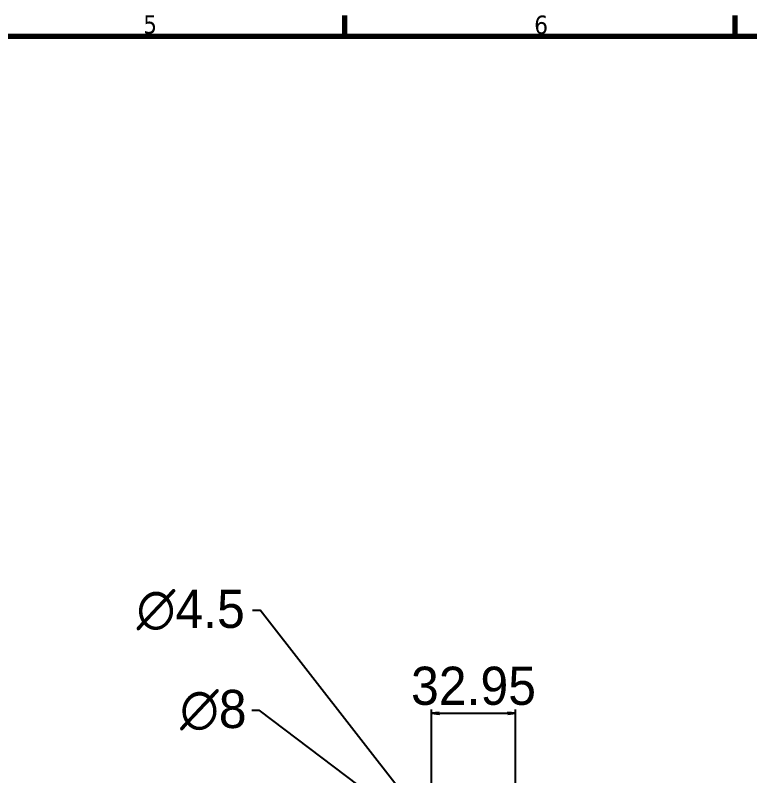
# Model space of a CAD drawing. Header units: millimetres. Extents: x 3412 to 5643, y 891 to 1933.
# Drawn here: x 4049.6 to 4338.2, y 1622.1 to 1921 of the extents above; entities that cross this region are included whole.
import ezdxf

# ---------------------------------------------------------------- set-up
doc = ezdxf.new("R2010")
doc.units = ezdxf.units.MM
doc.header["$LTSCALE"] = 1.8
doc.layers.add('경계(ISO)', color=7, linetype='Continuous', lineweight=70)
doc.layers.add('치수(ISO)', color=7, linetype='Continuous', lineweight=25)
doc.styles.add('레이블 문자 (JIS)', font='')
doc.styles.add('주 텍스트 (ISO)', font='')
doc.styles.get('레이블 문자 (JIS)').set_extended_font_data('Gulim')
doc.styles.get('주 텍스트 (ISO)').set_extended_font_data('Tahoma')
doc.dimstyles.new('복사 대상기본값 (JIS)', dxfattribs={"dimscale": 1.5, "dimtxt": 3, "dimasz": 2, "dimexe": 1, "dimexo": 0.5, "dimgap": 0.8, "dimtad": 1, "dimdsep": 46, "dimtxsty": '레이블 문자 (JIS)', "dimblk": 'Filled-1', "dimcen": 0.09, "dimdle": 10, "dimclrd": 256, "dimclre": 256, "dimclrt": 256, "dimazin": 2, "dimtfac": 0.666667, "dimtmove": 0, "dimatfit": 3, "dimldrblk": 'OPEN', "dimfxl": 1, "dimtolj": 1, "dimtzin": 0, "dimlwd": -1, "dimlwe": -1, "dimarcsym": 0})

# ---------------------------------------------------------------- blocks, each defined once
blk = doc.blocks.new('경계 Default Border')
at = {"layer": '경계(ISO)'}
for p, q in [((371.25, 410), (371.25, 413.9)), ((445.5, 410), (445.5, 413.9))]:
    blk.add_line(p, q, dxfattribs=at)
at = {"layer": '경계(ISO)', "flags": 128}
blk.add_lwpolyline([(10, 10), (10, 410), (584, 410), (584, 10), (10, 10)], dxfattribs=at)
at = {"layer": '경계(ISO)', "char_height": 3.5, "attachment_point": 7, "style": '주 텍스트 (ISO)'}
for s, insert in [('5', (332.9, 410.4)), ('6', (407.29, 410.33))]:
    blk.add_mtext(s, dxfattribs=dict(at, insert=insert))
blk = doc.blocks.new('Filled-1')
at = {"color": 0}
for p, q in [((0, 0), (-1, 0.1)), ((-1, 0.1), (-1, -0.1)), ((-1, 0), (0, 0)), ((-1, -0.1), (0, 0))]:
    blk.add_line(p, q, dxfattribs=at)
at = {"color": 0, "flags": 128}
blk.add_lwpolyline([(-1, -0.1), (0, 0), (-1, 0.1), (-1, -0.1)], dxfattribs=at)
at = {"color": 0}
blk.add_solid([(-1, -0.1), (0, 0), (-1, 0.1), (-1, -0.1)], dxfattribs=at)
blk = doc.blocks.new('*D668')
at = {"layer": 'Defpoints', "color": 0}
for p in [(4246.13, 1646.67), (4213.18, 1611.67), (4246.13, 1590.47)]:
    blk.add_point(p, dxfattribs=at)
at = {"layer": '치수(ISO)'}
for p, q in [((4213.18, 1612.42), (4213.18, 1648.17)), ((4246.13, 1591.22), (4246.13, 1648.17)), ((4216.18, 1646.67), (4243.13, 1646.67))]:
    blk.add_line(p, q, dxfattribs=at)
at = {"layer": '치수(ISO)', "linetype": 'ByBlock', "xscale": 3, "yscale": 3, "zscale": 3, "rotation": 180}
blk.add_blockref('Filled-1', (4213.18, 1646.67), dxfattribs=at)
at = {"layer": '치수(ISO)', "linetype": 'ByBlock', "xscale": 3, "yscale": 3, "zscale": 3}
blk.add_blockref('Filled-1', (4246.13, 1646.67), dxfattribs=at)
at = {"layer": '치수(ISO)', "insert": (4229.65, 1657.36), "char_height": 15, "attachment_point": 5, "style": '레이블 문자 (JIS)'}
blk.add_mtext('\\A1;32.95', dxfattribs=at)
blk = doc.blocks.new('_Open')
at = {"color": 0, "linetype": 'ByBlock', "lineweight": -2}
for p, q in [((-1, 0.167), (0, 0)), ((-1, -0.167), (0, 0)), ((0, 0), (-1, 0))]:
    blk.add_line(p, q, dxfattribs=at)
blk = doc.blocks.new('*D669')
at = {"layer": 'Defpoints', "color": 0}
for p in [(4211.8, 1602.45), (4214.56, 1598.89)]:
    blk.add_point(p, dxfattribs=at)
at = {"layer": '치수(ISO)'}
for p, q in [((4142.79, 1687.2), (4145.79, 1687.2)), ((4209.95, 1604.81), (4145.79, 1687.2)), ((4214.56, 1598.89), (4211.8, 1602.45)), ((4216.4, 1596.53), (4218.25, 1594.16))]:
    blk.add_line(p, q, dxfattribs=at)
at = {"layer": '치수(ISO)', "linetype": 'ByBlock', "xscale": 3, "yscale": 3, "zscale": 3}
for p, rotation in [((4211.8, 1602.45), 307.9130343150587), ((4214.56, 1598.89), 127.9130343150588)]:
    blk.add_blockref('Filled-1', p, dxfattribs=dict(at, rotation=rotation))
at = {"layer": '치수(ISO)', "insert": (4118.54, 1687.2), "char_height": 15, "attachment_point": 5, "style": '레이블 문자 (JIS)'}
blk.add_mtext('\\A1;∅4.5', dxfattribs=at)
blk = doc.blocks.new('*D670')
at = {"layer": 'Defpoints', "color": 0}
for p in [(4209.99, 1599.08), (4216.37, 1594.26)]:
    blk.add_point(p, dxfattribs=at)
at = {"layer": '치수(ISO)'}
for p, q in [((4142.49, 1647.86), (4145.49, 1647.86)), ((4207.6, 1600.89), (4145.49, 1647.86)), ((4216.37, 1594.26), (4209.99, 1599.08)), ((4218.76, 1592.45), (4221.15, 1590.64))]:
    blk.add_line(p, q, dxfattribs=at)
at = {"layer": '치수(ISO)', "linetype": 'ByBlock', "xscale": 3, "yscale": 3, "zscale": 3}
for p, rotation in [((4209.99, 1599.08), 322.9003404183571), ((4216.37, 1594.26), 142.9003404183571)]:
    blk.add_blockref('Filled-1', p, dxfattribs=dict(at, rotation=rotation))
at = {"layer": '치수(ISO)', "insert": (4127.42, 1647.86), "char_height": 15, "attachment_point": 5, "style": '레이블 문자 (JIS)'}
blk.add_mtext('\\A1;∅8', dxfattribs=at)

msp = doc.modelspace()

# ---------------------------------------------------------------- block references
at = {"xscale": 2.0655, "yscale": 2.0655, "zscale": 2.0655}
msp.add_blockref('경계 Default Border', (3412.246, 1065.915), dxfattribs=at)

# ---------------------------------------------------------------- dimensions: what is measured, and where the dimension line sits
at = {"layer": '치수(ISO)'}
for p1, p2, picture, middle in [((4214.561, 1598.895), (4211.796, 1602.445), '*D669', (4118.545, 1687.196)), ((4216.368, 1594.257), (4209.988, 1599.083), '*D670', (4127.424, 1647.862))]:
    dim = msp.add_diameter_dim_2p(p1=p1, p2=p2, dimstyle='복사 대상기본값 (JIS)', override={"dimtxt": 10, "dimtad": 0, "dimtih": 1, "dimtoh": 1, "dimlfac": 1, "dimtxsty": '레이블 문자 (JIS)', "dimatfit": 2, "dimldrblk": 'Open'}, dxfattribs=at)
    dim.commit()
    dim.dimension.update_dxf_attribs({"geometry": picture, "text_midpoint": middle, "dimtype": 163})
dim = msp.add_linear_dim(base=(4246.128, 1646.67), p1=(4213.178, 1611.67), p2=(4246.128, 1590.47), angle=180, dimstyle='복사 대상기본값 (JIS)', override={"dimtxt": 10, "dimgap": 2, "dimtxsty": '레이블 문자 (JIS)', "dimtofl": 0, "dimatfit": 1, "dimldrblk": 'Open'}, dxfattribs=at)
dim.commit()
dim.dimension.update_dxf_attribs({"geometry": '*D668', "text_midpoint": (4229.653, 1646.67), "dimtype": 160})

doc.saveas('drawing.dxf')
